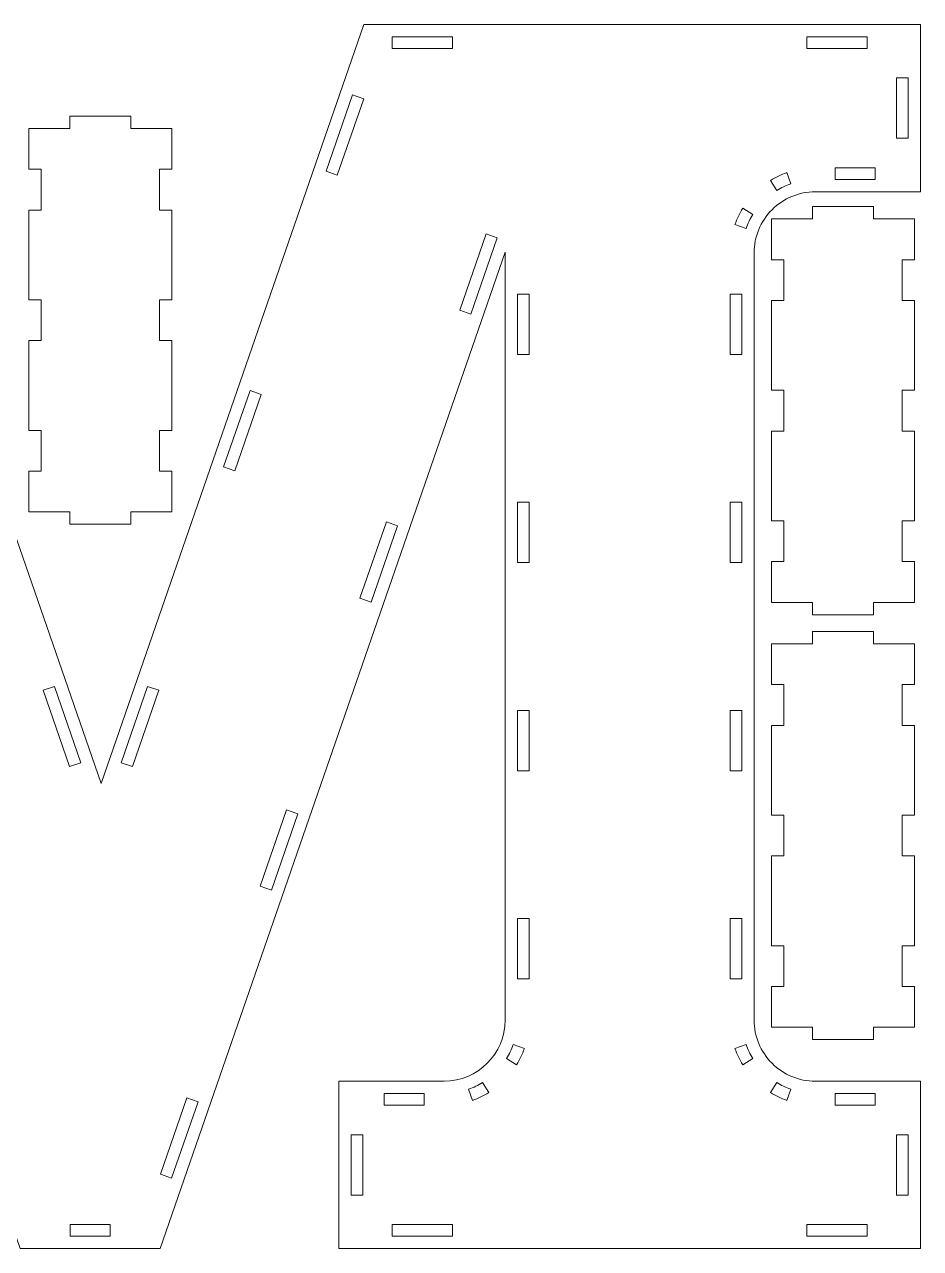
# Model space of a CAD drawing. Header units: millimetres. Extents: x -454 to 454, y -712 to 712.
# Drawn here: x -266.8 to -47.2, y -403.5 to -103.5 of the extents above; entities that cross this region are included whole.
import ezdxf

# ---------------------------------------------------------------- set-up
doc = ezdxf.new("R2010")
doc.units = ezdxf.units.MM
doc.header["$MEASUREMENT"] = 0
doc.layers.add('Camada 1', color=7, linetype='Continuous')

msp = doc.modelspace()

# ---------------------------------------------------------------- linework, layer by layer
at = {"layer": 'Camada 1', "color": 250, "lineweight": 20}
for points, knots in [([(-148.9691, -159.283), (-148.9691, -159.283), (-233.5631, -403.4594), (-233.5631, -403.4594), (-233.5631, -403.4594), (-233.5631, -403.4594), (-267.8343, -403.4594), (-267.8343, -403.4594), (-267.8343, -403.4594), (-267.8343, -403.4594), (-352.4283, -159.283), (-352.4283, -159.283), (-352.4283, -159.283), (-352.4283, -159.283), (-352.4283, -347.4594), (-352.4283, -347.4594), (-352.4283, -347.4594), (-352.4283, -351.4374), (-350.8478, -355.2531), (-348.0349, -358.066), (-348.0349, -358.066), (-345.222, -360.8789), (-341.4063, -362.4594), (-337.4283, -362.4594), (-337.4283, -362.4594), (-337.4283, -362.4594), (-311.6383, -362.4594), (-311.6383, -362.4594), (-311.6383, -362.4594), (-311.6383, -362.4594), (-311.6383, -403.4594), (-311.6383, -403.4594), (-311.6383, -403.4594), (-311.6383, -403.4594), (-454.2183, -403.4594), (-454.2183, -403.4594), (-454.2183, -403.4594), (-454.2183, -403.4594), (-454.2183, -362.4594), (-454.2183, -362.4594), (-454.2183, -362.4594), (-454.2183, -362.4594), (-428.4283, -362.4594), (-428.4283, -362.4594), (-428.4283, -362.4594), (-420.1431, -362.4594), (-413.4283, -355.7447), (-413.4283, -347.4595), (-413.4283, -347.4595), (-413.4283, -347.4595), (-413.4283, -159.4594), (-413.4283, -159.4594), (-413.4283, -159.4594), (-413.4283, -155.4814), (-415.0087, -151.6657), (-417.8216, -148.8528), (-417.8216, -148.8528), (-420.6346, -146.0399), (-424.4502, -144.4594), (-428.4283, -144.4594), (-428.4283, -144.4594), (-428.4283, -144.4594), (-454.2183, -144.4594), (-454.2183, -144.4594), (-454.2183, -144.4594), (-454.2183, -144.4594), (-454.2183, -103.4594), (-454.2183, -103.4594), (-454.2183, -103.4594), (-454.2183, -103.4594), (-312.5027, -103.4594), (-312.5027, -103.4594), (-312.5027, -103.4594), (-312.5027, -103.4594), (-248.0529, -289.4904), (-248.0529, -289.4904), (-248.0529, -289.4904), (-248.0529, -289.4904), (-183.6032, -103.4594), (-183.6032, -103.4594), (-183.6032, -103.4594), (-183.6032, -103.4594), (-47.1791, -103.4594), (-47.1791, -103.4594), (-47.1791, -103.4594), (-47.1791, -103.4594), (-47.1791, -144.4594), (-47.1791, -144.4594), (-47.1791, -144.4594), (-47.1791, -144.4594), (-72.9691, -144.4594), (-72.9691, -144.4594), (-72.9691, -144.4594), (-76.9472, -144.4594), (-80.7628, -146.0399), (-83.5758, -148.8528), (-83.5758, -148.8528), (-86.3887, -151.6657), (-87.9691, -155.4814), (-87.9691, -159.4594), (-87.9691, -159.4594), (-87.9691, -159.4594), (-87.9691, -347.4594), (-87.9691, -347.4594), (-87.9691, -347.4594), (-87.9691, -351.4374), (-86.3887, -355.2531), (-83.5758, -358.066), (-83.5758, -358.066), (-80.7628, -360.8789), (-76.9472, -362.4594), (-72.9691, -362.4594), (-72.9691, -362.4594), (-72.9691, -362.4594), (-47.1791, -362.4594), (-47.1791, -362.4594), (-47.1791, -362.4594), (-47.1791, -362.4594), (-47.1791, -403.4594), (-47.1791, -403.4594), (-47.1791, -403.4594), (-47.1791, -403.4594), (-189.7591, -403.4594), (-189.7591, -403.4594), (-189.7591, -403.4594), (-189.7591, -403.4594), (-189.7591, -362.4594), (-189.7591, -362.4594), (-189.7591, -362.4594), (-189.7591, -362.4594), (-163.9691, -362.4594), (-163.9691, -362.4594), (-163.9691, -362.4594), (-155.684, -362.4594), (-148.9691, -355.7446), (-148.9691, -347.4595), (-148.9691, -347.4595), (-148.9691, -347.4595), (-148.9691, -159.283), (-148.9691, -159.283)], [0, 0, 0, 0, 0.02777778, 0.02777778, 0.02777778, 0.02777778, 0.05555556, 0.05555556, 0.05555556, 0.05555556, 0.08333333, 0.08333333, 0.08333333, 0.08333333, 0.11111111, 0.11111111, 0.11111111, 0.11111111, 0.13888889, 0.13888889, 0.13888889, 0.13888889, 0.16666667, 0.16666667, 0.16666667, 0.16666667, 0.19444444, 0.19444444, 0.19444444, 0.19444444, 0.22222222, 0.22222222, 0.22222222, 0.22222222, 0.25, 0.25, 0.25, 0.25, 0.27777778, 0.27777778, 0.27777778, 0.27777778, 0.30555556, 0.30555556, 0.30555556, 0.30555556, 0.33333333, 0.33333333, 0.33333333, 0.33333333, 0.36111111, 0.36111111, 0.36111111, 0.36111111, 0.38888889, 0.38888889, 0.38888889, 0.38888889, 0.41666667, 0.41666667, 0.41666667, 0.41666667, 0.44444444, 0.44444444, 0.44444444, 0.44444444, 0.47222222, 0.47222222, 0.47222222, 0.47222222, 0.5, 0.5, 0.5, 0.5, 0.52777778, 0.52777778, 0.52777778, 0.52777778, 0.55555556, 0.55555556, 0.55555556, 0.55555556, 0.58333333, 0.58333333, 0.58333333, 0.58333333, 0.61111111, 0.61111111, 0.61111111, 0.61111111, 0.63888889, 0.63888889, 0.63888889, 0.63888889, 0.66666667, 0.66666667, 0.66666667, 0.66666667, 0.69444444, 0.69444444, 0.69444444, 0.69444444, 0.72222222, 0.72222222, 0.72222222, 0.72222222, 0.75, 0.75, 0.75, 0.75, 0.77777778, 0.77777778, 0.77777778, 0.77777778, 0.80555556, 0.80555556, 0.80555556, 0.80555556, 0.83333333, 0.83333333, 0.83333333, 0.83333333, 0.86111111, 0.86111111, 0.86111111, 0.86111111, 0.88888889, 0.88888889, 0.88888889, 0.88888889, 0.91666667, 0.91666667, 0.91666667, 0.91666667, 0.94444444, 0.94444444, 0.94444444, 0.94444444, 1, 1, 1, 1]), ([(-176.6591, -106.4594), (-176.6591, -106.4594), (-176.6591, -109.3594), (-176.6591, -109.3594), (-176.6591, -109.3594), (-176.6591, -109.3594), (-161.8591, -109.3594), (-161.8591, -109.3594), (-161.8591, -109.3594), (-161.8591, -109.3594), (-161.8591, -106.4594), (-161.8591, -106.4594), (-161.8591, -106.4594), (-161.8591, -106.4594), (-176.6591, -106.4594), (-176.6591, -106.4594)], [0, 0, 0, 0, 0.2, 0.2, 0.2, 0.2, 0.4, 0.4, 0.4, 0.4, 0.6, 0.6, 0.6, 0.6, 1, 1, 1, 1]), ([(-75.0791, -106.4594), (-75.0791, -106.4594), (-75.0791, -109.3594), (-75.0791, -109.3594), (-75.0791, -109.3594), (-75.0791, -109.3594), (-60.2791, -109.3594), (-60.2791, -109.3594), (-60.2791, -109.3594), (-60.2791, -109.3594), (-60.2791, -106.4594), (-60.2791, -106.4594), (-60.2791, -106.4594), (-60.2791, -106.4594), (-75.0791, -106.4594), (-75.0791, -106.4594)], [0, 0, 0, 0, 0.2, 0.2, 0.2, 0.2, 0.4, 0.4, 0.4, 0.4, 0.6, 0.6, 0.6, 0.6, 1, 1, 1, 1]), ([(-50.1791, -116.5594), (-50.1791, -116.5594), (-53.0791, -116.5594), (-53.0791, -116.5594), (-53.0791, -116.5594), (-53.0791, -116.5594), (-53.0791, -131.3594), (-53.0791, -131.3594), (-53.0791, -131.3594), (-53.0791, -131.3594), (-50.1791, -131.3594), (-50.1791, -131.3594), (-50.1791, -131.3594), (-50.1791, -131.3594), (-50.1791, -116.5594), (-50.1791, -116.5594)], [0, 0, 0, 0, 0.2, 0.2, 0.2, 0.2, 0.4, 0.4, 0.4, 0.4, 0.6, 0.6, 0.6, 0.6, 1, 1, 1, 1]), ([(-192.8924, -139.4365), (-192.8924, -139.4365), (-190.1522, -140.3858), (-190.1522, -140.3858), (-190.1522, -140.3858), (-190.1522, -140.3858), (-183.6704, -121.6768), (-183.6704, -121.6768), (-183.6704, -121.6768), (-183.6704, -121.6768), (-186.4107, -120.7274), (-186.4107, -120.7274), (-186.4107, -120.7274), (-186.4107, -120.7274), (-192.8924, -139.4365), (-192.8924, -139.4365)], [0, 0, 0, 0, 0.2, 0.2, 0.2, 0.2, 0.4, 0.4, 0.4, 0.4, 0.6, 0.6, 0.6, 0.6, 1, 1, 1, 1]), ([(-265.718, -128.9332), (-265.718, -128.9332), (-255.718, -128.9332), (-255.718, -128.9332), (-255.718, -128.9332), (-255.718, -128.9332), (-255.718, -125.9332), (-255.718, -125.9332), (-255.718, -125.9332), (-255.718, -125.9332), (-240.718, -125.9332), (-240.718, -125.9332), (-240.718, -125.9332), (-240.718, -125.9332), (-240.718, -128.9332), (-240.718, -128.9332), (-240.718, -128.9332), (-240.718, -128.9332), (-230.718, -128.9332), (-230.718, -128.9332), (-230.718, -128.9332), (-230.718, -128.9332), (-230.718, -138.9332), (-230.718, -138.9332), (-230.718, -138.9332), (-230.718, -138.9332), (-233.718, -138.9332), (-233.718, -138.9332), (-233.718, -138.9332), (-233.718, -138.9332), (-233.718, -148.9332), (-233.718, -148.9332), (-233.718, -148.9332), (-233.718, -148.9332), (-230.718, -148.9332), (-230.718, -148.9332), (-230.718, -148.9332), (-230.718, -148.9332), (-230.718, -170.9332), (-230.718, -170.9332), (-230.718, -170.9332), (-230.718, -170.9332), (-233.718, -170.9332), (-233.718, -170.9332), (-233.718, -170.9332), (-233.718, -170.9332), (-233.718, -180.9332), (-233.718, -180.9332), (-233.718, -180.9332), (-233.718, -180.9332), (-230.718, -180.9332), (-230.718, -180.9332), (-230.718, -180.9332), (-230.718, -180.9332), (-230.718, -202.9332), (-230.718, -202.9332), (-230.718, -202.9332), (-230.718, -202.9332), (-233.718, -202.9332), (-233.718, -202.9332), (-233.718, -202.9332), (-233.718, -202.9332), (-233.718, -212.9332), (-233.718, -212.9332), (-233.718, -212.9332), (-233.718, -212.9332), (-230.718, -212.9332), (-230.718, -212.9332), (-230.718, -212.9332), (-230.718, -212.9332), (-230.718, -222.9332), (-230.718, -222.9332), (-230.718, -222.9332), (-230.718, -222.9332), (-240.718, -222.9332), (-240.718, -222.9332), (-240.718, -222.9332), (-240.718, -222.9332), (-240.718, -225.9332), (-240.718, -225.9332), (-240.718, -225.9332), (-240.718, -225.9332), (-255.718, -225.9332), (-255.718, -225.9332), (-255.718, -225.9332), (-255.718, -225.9332), (-255.718, -222.9332), (-255.718, -222.9332), (-255.718, -222.9332), (-255.718, -222.9332), (-265.718, -222.9332), (-265.718, -222.9332), (-265.718, -222.9332), (-265.718, -222.9332), (-265.718, -212.9332), (-265.718, -212.9332), (-265.718, -212.9332), (-265.718, -212.9332), (-262.718, -212.9332), (-262.718, -212.9332), (-262.718, -212.9332), (-262.718, -212.9332), (-262.718, -202.9332), (-262.718, -202.9332), (-262.718, -202.9332), (-262.718, -202.9332), (-265.718, -202.9332), (-265.718, -202.9332), (-265.718, -202.9332), (-265.718, -202.9332), (-265.718, -180.9332), (-265.718, -180.9332), (-265.718, -180.9332), (-265.718, -180.9332), (-262.718, -180.9332), (-262.718, -180.9332), (-262.718, -180.9332), (-262.718, -180.9332), (-262.718, -170.9332), (-262.718, -170.9332), (-262.718, -170.9332), (-262.718, -170.9332), (-265.718, -170.9332), (-265.718, -170.9332), (-265.718, -170.9332), (-265.718, -170.9332), (-265.718, -148.9332), (-265.718, -148.9332), (-265.718, -148.9332), (-265.718, -148.9332), (-262.718, -148.9332), (-262.718, -148.9332), (-262.718, -148.9332), (-262.718, -148.9332), (-262.718, -138.9332), (-262.718, -138.9332), (-262.718, -138.9332), (-262.718, -138.9332), (-265.718, -138.9332), (-265.718, -138.9332), (-265.718, -138.9332), (-265.718, -138.9332), (-265.718, -128.9332), (-265.718, -128.9332)], [0, 0, 0, 0, 0.02702703, 0.02702703, 0.02702703, 0.02702703, 0.05405405, 0.05405405, 0.05405405, 0.05405405, 0.08108108, 0.08108108, 0.08108108, 0.08108108, 0.10810811, 0.10810811, 0.10810811, 0.10810811, 0.13513514, 0.13513514, 0.13513514, 0.13513514, 0.16216216, 0.16216216, 0.16216216, 0.16216216, 0.18918919, 0.18918919, 0.18918919, 0.18918919, 0.21621622, 0.21621622, 0.21621622, 0.21621622, 0.24324324, 0.24324324, 0.24324324, 0.24324324, 0.27027027, 0.27027027, 0.27027027, 0.27027027, 0.2972973, 0.2972973, 0.2972973, 0.2972973, 0.32432432, 0.32432432, 0.32432432, 0.32432432, 0.35135135, 0.35135135, 0.35135135, 0.35135135, 0.37837838, 0.37837838, 0.37837838, 0.37837838, 0.40540541, 0.40540541, 0.40540541, 0.40540541, 0.43243243, 0.43243243, 0.43243243, 0.43243243, 0.45945946, 0.45945946, 0.45945946, 0.45945946, 0.48648649, 0.48648649, 0.48648649, 0.48648649, 0.51351351, 0.51351351, 0.51351351, 0.51351351, 0.54054054, 0.54054054, 0.54054054, 0.54054054, 0.56756757, 0.56756757, 0.56756757, 0.56756757, 0.59459459, 0.59459459, 0.59459459, 0.59459459, 0.62162162, 0.62162162, 0.62162162, 0.62162162, 0.64864865, 0.64864865, 0.64864865, 0.64864865, 0.67567568, 0.67567568, 0.67567568, 0.67567568, 0.7027027, 0.7027027, 0.7027027, 0.7027027, 0.72972973, 0.72972973, 0.72972973, 0.72972973, 0.75675676, 0.75675676, 0.75675676, 0.75675676, 0.78378378, 0.78378378, 0.78378378, 0.78378378, 0.81081081, 0.81081081, 0.81081081, 0.81081081, 0.83783784, 0.83783784, 0.83783784, 0.83783784, 0.86486486, 0.86486486, 0.86486486, 0.86486486, 0.89189189, 0.89189189, 0.89189189, 0.89189189, 0.91891892, 0.91891892, 0.91891892, 0.91891892, 0.94594595, 0.94594595, 0.94594595, 0.94594595, 1, 1, 1, 1]), ([(-78.9795, -142.4928), (-78.9795, -142.4928), (-79.9327, -139.7536), (-79.9327, -139.7536), (-79.9327, -139.7536), (-81.3332, -140.2485), (-82.6789, -140.8923), (-83.943, -141.6722), (-83.943, -141.6722), (-83.943, -141.6722), (-82.4085, -144.133), (-82.4085, -144.133), (-82.4085, -144.133), (-81.3252, -143.4659), (-80.1755, -142.9165), (-78.9795, -142.4928)], [0, 0, 0, 0, 0.2, 0.2, 0.2, 0.2, 0.4, 0.4, 0.4, 0.4, 0.6, 0.6, 0.6, 0.6, 1, 1, 1, 1]), ([(-58.2838, -141.4594), (-58.2838, -141.4594), (-58.2838, -138.5594), (-58.2838, -138.5594), (-58.2838, -138.5594), (-58.2838, -138.5594), (-68.0838, -138.5594), (-68.0838, -138.5594), (-68.0838, -138.5594), (-68.0838, -138.5594), (-68.0838, -141.4594), (-68.0838, -141.4594), (-68.0838, -141.4594), (-68.0838, -141.4594), (-58.2838, -141.4594), (-58.2838, -141.4594)], [0, 0, 0, 0, 0.2, 0.2, 0.2, 0.2, 0.4, 0.4, 0.4, 0.4, 0.6, 0.6, 0.6, 0.6, 1, 1, 1, 1]), ([(-88.2956, -150.0201), (-88.2956, -150.0201), (-90.7564, -148.4855), (-90.7564, -148.4855), (-90.7564, -148.4855), (-91.5362, -149.7497), (-92.18, -151.0953), (-92.675, -152.4958), (-92.675, -152.4958), (-92.675, -152.4958), (-89.9357, -153.449), (-89.9357, -153.449), (-89.9357, -153.449), (-89.512, -152.253), (-88.9627, -151.1034), (-88.2956, -150.0201)], [0, 0, 0, 0, 0.2, 0.2, 0.2, 0.2, 0.4, 0.4, 0.4, 0.4, 0.6, 0.6, 0.6, 0.6, 1, 1, 1, 1]), ([(-48.6843, -151.1085), (-48.6843, -151.1085), (-58.6843, -151.1085), (-58.6843, -151.1085), (-58.6843, -151.1085), (-58.6843, -151.1085), (-58.6843, -148.1085), (-58.6843, -148.1085), (-58.6843, -148.1085), (-58.6843, -148.1085), (-73.6843, -148.1085), (-73.6843, -148.1085), (-73.6843, -148.1085), (-73.6843, -148.1085), (-73.6843, -151.1085), (-73.6843, -151.1085), (-73.6843, -151.1085), (-73.6843, -151.1085), (-83.6843, -151.1085), (-83.6843, -151.1085), (-83.6843, -151.1085), (-83.6843, -151.1085), (-83.6843, -161.1085), (-83.6843, -161.1085), (-83.6843, -161.1085), (-83.6843, -161.1085), (-80.6843, -161.1085), (-80.6843, -161.1085), (-80.6843, -161.1085), (-80.6843, -161.1085), (-80.6843, -171.1085), (-80.6843, -171.1085), (-80.6843, -171.1085), (-80.6843, -171.1085), (-83.6843, -171.1085), (-83.6843, -171.1085), (-83.6843, -171.1085), (-83.6843, -171.1085), (-83.6843, -193.1085), (-83.6843, -193.1085), (-83.6843, -193.1085), (-83.6843, -193.1085), (-80.6843, -193.1085), (-80.6843, -193.1085), (-80.6843, -193.1085), (-80.6843, -193.1085), (-80.6843, -203.1085), (-80.6843, -203.1085), (-80.6843, -203.1085), (-80.6843, -203.1085), (-83.6843, -203.1085), (-83.6843, -203.1085), (-83.6843, -203.1085), (-83.6843, -203.1085), (-83.6843, -225.1085), (-83.6843, -225.1085), (-83.6843, -225.1085), (-83.6843, -225.1085), (-80.6843, -225.1085), (-80.6843, -225.1085), (-80.6843, -225.1085), (-80.6843, -225.1085), (-80.6843, -235.1085), (-80.6843, -235.1085), (-80.6843, -235.1085), (-80.6843, -235.1085), (-83.6843, -235.1085), (-83.6843, -235.1085), (-83.6843, -235.1085), (-83.6843, -235.1085), (-83.6843, -245.1085), (-83.6843, -245.1085), (-83.6843, -245.1085), (-83.6843, -245.1085), (-73.6843, -245.1085), (-73.6843, -245.1085), (-73.6843, -245.1085), (-73.6843, -245.1085), (-73.6843, -248.1085), (-73.6843, -248.1085), (-73.6843, -248.1085), (-73.6843, -248.1085), (-58.6843, -248.1085), (-58.6843, -248.1085), (-58.6843, -248.1085), (-58.6843, -248.1085), (-58.6843, -245.1085), (-58.6843, -245.1085), (-58.6843, -245.1085), (-58.6843, -245.1085), (-48.6843, -245.1085), (-48.6843, -245.1085), (-48.6843, -245.1085), (-48.6843, -245.1085), (-48.6843, -235.1085), (-48.6843, -235.1085), (-48.6843, -235.1085), (-48.6843, -235.1085), (-51.6843, -235.1085), (-51.6843, -235.1085), (-51.6843, -235.1085), (-51.6843, -235.1085), (-51.6843, -225.1085), (-51.6843, -225.1085), (-51.6843, -225.1085), (-51.6843, -225.1085), (-48.6843, -225.1085), (-48.6843, -225.1085), (-48.6843, -225.1085), (-48.6843, -225.1085), (-48.6843, -203.1085), (-48.6843, -203.1085), (-48.6843, -203.1085), (-48.6843, -203.1085), (-51.6843, -203.1085), (-51.6843, -203.1085), (-51.6843, -203.1085), (-51.6843, -203.1085), (-51.6843, -193.1085), (-51.6843, -193.1085), (-51.6843, -193.1085), (-51.6843, -193.1085), (-48.6843, -193.1085), (-48.6843, -193.1085), (-48.6843, -193.1085), (-48.6843, -193.1085), (-48.6843, -171.1085), (-48.6843, -171.1085), (-48.6843, -171.1085), (-48.6843, -171.1085), (-51.6843, -171.1085), (-51.6843, -171.1085), (-51.6843, -171.1085), (-51.6843, -171.1085), (-51.6843, -161.1085), (-51.6843, -161.1085), (-51.6843, -161.1085), (-51.6843, -161.1085), (-48.6843, -161.1085), (-48.6843, -161.1085), (-48.6843, -161.1085), (-48.6843, -161.1085), (-48.6843, -151.1085), (-48.6843, -151.1085)], [0, 0, 0, 0, 0.02702703, 0.02702703, 0.02702703, 0.02702703, 0.05405405, 0.05405405, 0.05405405, 0.05405405, 0.08108108, 0.08108108, 0.08108108, 0.08108108, 0.10810811, 0.10810811, 0.10810811, 0.10810811, 0.13513514, 0.13513514, 0.13513514, 0.13513514, 0.16216216, 0.16216216, 0.16216216, 0.16216216, 0.18918919, 0.18918919, 0.18918919, 0.18918919, 0.21621622, 0.21621622, 0.21621622, 0.21621622, 0.24324324, 0.24324324, 0.24324324, 0.24324324, 0.27027027, 0.27027027, 0.27027027, 0.27027027, 0.2972973, 0.2972973, 0.2972973, 0.2972973, 0.32432432, 0.32432432, 0.32432432, 0.32432432, 0.35135135, 0.35135135, 0.35135135, 0.35135135, 0.37837838, 0.37837838, 0.37837838, 0.37837838, 0.40540541, 0.40540541, 0.40540541, 0.40540541, 0.43243243, 0.43243243, 0.43243243, 0.43243243, 0.45945946, 0.45945946, 0.45945946, 0.45945946, 0.48648649, 0.48648649, 0.48648649, 0.48648649, 0.51351351, 0.51351351, 0.51351351, 0.51351351, 0.54054054, 0.54054054, 0.54054054, 0.54054054, 0.56756757, 0.56756757, 0.56756757, 0.56756757, 0.59459459, 0.59459459, 0.59459459, 0.59459459, 0.62162162, 0.62162162, 0.62162162, 0.62162162, 0.64864865, 0.64864865, 0.64864865, 0.64864865, 0.67567568, 0.67567568, 0.67567568, 0.67567568, 0.7027027, 0.7027027, 0.7027027, 0.7027027, 0.72972973, 0.72972973, 0.72972973, 0.72972973, 0.75675676, 0.75675676, 0.75675676, 0.75675676, 0.78378378, 0.78378378, 0.78378378, 0.78378378, 0.81081081, 0.81081081, 0.81081081, 0.81081081, 0.83783784, 0.83783784, 0.83783784, 0.83783784, 0.86486486, 0.86486486, 0.86486486, 0.86486486, 0.89189189, 0.89189189, 0.89189189, 0.89189189, 0.91891892, 0.91891892, 0.91891892, 0.91891892, 0.94594595, 0.94594595, 0.94594595, 0.94594595, 1, 1, 1, 1]), ([(-150.9122, -155.7274), (-150.9122, -155.7274), (-153.6524, -154.778), (-153.6524, -154.778), (-153.6524, -154.778), (-153.6524, -154.778), (-160.1342, -173.4871), (-160.1342, -173.4871), (-160.1342, -173.4871), (-160.1342, -173.4871), (-157.3939, -174.4364), (-157.3939, -174.4364), (-157.3939, -174.4364), (-157.3939, -174.4364), (-150.9122, -155.7274), (-150.9122, -155.7274)], [0, 0, 0, 0, 0.2, 0.2, 0.2, 0.2, 0.4, 0.4, 0.4, 0.4, 0.6, 0.6, 0.6, 0.6, 1, 1, 1, 1]), ([(-145.9691, -184.3594), (-145.9691, -184.3594), (-143.0691, -184.3594), (-143.0691, -184.3594), (-143.0691, -184.3594), (-143.0691, -184.3594), (-143.0691, -169.5594), (-143.0691, -169.5594), (-143.0691, -169.5594), (-143.0691, -169.5594), (-145.9691, -169.5594), (-145.9691, -169.5594), (-145.9691, -169.5594), (-145.9691, -169.5594), (-145.9691, -184.3594), (-145.9691, -184.3594)], [0, 0, 0, 0, 0.2, 0.2, 0.2, 0.2, 0.4, 0.4, 0.4, 0.4, 0.6, 0.6, 0.6, 0.6, 1, 1, 1, 1]), ([(-90.9691, -169.5594), (-90.9691, -169.5594), (-93.8691, -169.5594), (-93.8691, -169.5594), (-93.8691, -169.5594), (-93.8691, -169.5594), (-93.8691, -184.3594), (-93.8691, -184.3594), (-93.8691, -184.3594), (-93.8691, -184.3594), (-90.9691, -184.3594), (-90.9691, -184.3594), (-90.9691, -184.3594), (-90.9691, -184.3594), (-90.9691, -169.5594), (-90.9691, -169.5594)], [0, 0, 0, 0, 0.2, 0.2, 0.2, 0.2, 0.4, 0.4, 0.4, 0.4, 0.6, 0.6, 0.6, 0.6, 1, 1, 1, 1]), ([(-218.0011, -211.9116), (-218.0011, -211.9116), (-215.2609, -212.8609), (-215.2609, -212.8609), (-215.2609, -212.8609), (-215.2609, -212.8609), (-208.7792, -194.1519), (-208.7792, -194.1519), (-208.7792, -194.1519), (-208.7792, -194.1519), (-211.5194, -193.2026), (-211.5194, -193.2026), (-211.5194, -193.2026), (-211.5194, -193.2026), (-218.0011, -211.9116), (-218.0011, -211.9116)], [0, 0, 0, 0, 0.2, 0.2, 0.2, 0.2, 0.4, 0.4, 0.4, 0.4, 0.6, 0.6, 0.6, 0.6, 1, 1, 1, 1]), ([(-145.9691, -235.3594), (-145.9691, -235.3594), (-143.0691, -235.3594), (-143.0691, -235.3594), (-143.0691, -235.3594), (-143.0691, -235.3594), (-143.0691, -220.5594), (-143.0691, -220.5594), (-143.0691, -220.5594), (-143.0691, -220.5594), (-145.9691, -220.5594), (-145.9691, -220.5594), (-145.9691, -220.5594), (-145.9691, -220.5594), (-145.9691, -235.3594), (-145.9691, -235.3594)], [0, 0, 0, 0, 0.2, 0.2, 0.2, 0.2, 0.4, 0.4, 0.4, 0.4, 0.6, 0.6, 0.6, 0.6, 1, 1, 1, 1]), ([(-90.9691, -220.5594), (-90.9691, -220.5594), (-93.8691, -220.5594), (-93.8691, -220.5594), (-93.8691, -220.5594), (-93.8691, -220.5594), (-93.8691, -235.3594), (-93.8691, -235.3594), (-93.8691, -235.3594), (-93.8691, -235.3594), (-90.9691, -235.3594), (-90.9691, -235.3594), (-90.9691, -235.3594), (-90.9691, -235.3594), (-90.9691, -220.5594), (-90.9691, -220.5594)], [0, 0, 0, 0, 0.2, 0.2, 0.2, 0.2, 0.4, 0.4, 0.4, 0.4, 0.6, 0.6, 0.6, 0.6, 1, 1, 1, 1]), ([(-175.3661, -226.3124), (-175.3661, -226.3124), (-178.1063, -225.363), (-178.1063, -225.363), (-178.1063, -225.363), (-178.1063, -225.363), (-184.588, -244.072), (-184.588, -244.072), (-184.588, -244.072), (-184.588, -244.072), (-181.8478, -245.0214), (-181.8478, -245.0214), (-181.8478, -245.0214), (-181.8478, -245.0214), (-175.3661, -226.3124), (-175.3661, -226.3124)], [0, 0, 0, 0, 0.2, 0.2, 0.2, 0.2, 0.4, 0.4, 0.4, 0.4, 0.6, 0.6, 0.6, 0.6, 1, 1, 1, 1]), ([(-48.6843, -255.2485), (-48.6843, -255.2485), (-58.6843, -255.2485), (-58.6843, -255.2485), (-58.6843, -255.2485), (-58.6843, -255.2485), (-58.6843, -252.2485), (-58.6843, -252.2485), (-58.6843, -252.2485), (-58.6843, -252.2485), (-73.6843, -252.2485), (-73.6843, -252.2485), (-73.6843, -252.2485), (-73.6843, -252.2485), (-73.6843, -255.2485), (-73.6843, -255.2485), (-73.6843, -255.2485), (-73.6843, -255.2485), (-83.6843, -255.2485), (-83.6843, -255.2485), (-83.6843, -255.2485), (-83.6843, -255.2485), (-83.6843, -265.2485), (-83.6843, -265.2485), (-83.6843, -265.2485), (-83.6843, -265.2485), (-80.6843, -265.2485), (-80.6843, -265.2485), (-80.6843, -265.2485), (-80.6843, -265.2485), (-80.6843, -275.2485), (-80.6843, -275.2485), (-80.6843, -275.2485), (-80.6843, -275.2485), (-83.6843, -275.2485), (-83.6843, -275.2485), (-83.6843, -275.2485), (-83.6843, -275.2485), (-83.6843, -297.2485), (-83.6843, -297.2485), (-83.6843, -297.2485), (-83.6843, -297.2485), (-80.6843, -297.2485), (-80.6843, -297.2485), (-80.6843, -297.2485), (-80.6843, -297.2485), (-80.6843, -307.2485), (-80.6843, -307.2485), (-80.6843, -307.2485), (-80.6843, -307.2485), (-83.6843, -307.2485), (-83.6843, -307.2485), (-83.6843, -307.2485), (-83.6843, -307.2485), (-83.6843, -329.2485), (-83.6843, -329.2485), (-83.6843, -329.2485), (-83.6843, -329.2485), (-80.6843, -329.2485), (-80.6843, -329.2485), (-80.6843, -329.2485), (-80.6843, -329.2485), (-80.6843, -339.2485), (-80.6843, -339.2485), (-80.6843, -339.2485), (-80.6843, -339.2485), (-83.6843, -339.2485), (-83.6843, -339.2485), (-83.6843, -339.2485), (-83.6843, -339.2485), (-83.6843, -349.2485), (-83.6843, -349.2485), (-83.6843, -349.2485), (-83.6843, -349.2485), (-73.6843, -349.2485), (-73.6843, -349.2485), (-73.6843, -349.2485), (-73.6843, -349.2485), (-73.6843, -352.2485), (-73.6843, -352.2485), (-73.6843, -352.2485), (-73.6843, -352.2485), (-58.6843, -352.2485), (-58.6843, -352.2485), (-58.6843, -352.2485), (-58.6843, -352.2485), (-58.6843, -349.2485), (-58.6843, -349.2485), (-58.6843, -349.2485), (-58.6843, -349.2485), (-48.6843, -349.2485), (-48.6843, -349.2485), (-48.6843, -349.2485), (-48.6843, -349.2485), (-48.6843, -339.2485), (-48.6843, -339.2485), (-48.6843, -339.2485), (-48.6843, -339.2485), (-51.6843, -339.2485), (-51.6843, -339.2485), (-51.6843, -339.2485), (-51.6843, -339.2485), (-51.6843, -329.2485), (-51.6843, -329.2485), (-51.6843, -329.2485), (-51.6843, -329.2485), (-48.6843, -329.2485), (-48.6843, -329.2485), (-48.6843, -329.2485), (-48.6843, -329.2485), (-48.6843, -307.2485), (-48.6843, -307.2485), (-48.6843, -307.2485), (-48.6843, -307.2485), (-51.6843, -307.2485), (-51.6843, -307.2485), (-51.6843, -307.2485), (-51.6843, -307.2485), (-51.6843, -297.2485), (-51.6843, -297.2485), (-51.6843, -297.2485), (-51.6843, -297.2485), (-48.6843, -297.2485), (-48.6843, -297.2485), (-48.6843, -297.2485), (-48.6843, -297.2485), (-48.6843, -275.2485), (-48.6843, -275.2485), (-48.6843, -275.2485), (-48.6843, -275.2485), (-51.6843, -275.2485), (-51.6843, -275.2485), (-51.6843, -275.2485), (-51.6843, -275.2485), (-51.6843, -265.2485), (-51.6843, -265.2485), (-51.6843, -265.2485), (-51.6843, -265.2485), (-48.6843, -265.2485), (-48.6843, -265.2485), (-48.6843, -265.2485), (-48.6843, -265.2485), (-48.6843, -255.2485), (-48.6843, -255.2485)], [0, 0, 0, 0, 0.02702703, 0.02702703, 0.02702703, 0.02702703, 0.05405405, 0.05405405, 0.05405405, 0.05405405, 0.08108108, 0.08108108, 0.08108108, 0.08108108, 0.10810811, 0.10810811, 0.10810811, 0.10810811, 0.13513514, 0.13513514, 0.13513514, 0.13513514, 0.16216216, 0.16216216, 0.16216216, 0.16216216, 0.18918919, 0.18918919, 0.18918919, 0.18918919, 0.21621622, 0.21621622, 0.21621622, 0.21621622, 0.24324324, 0.24324324, 0.24324324, 0.24324324, 0.27027027, 0.27027027, 0.27027027, 0.27027027, 0.2972973, 0.2972973, 0.2972973, 0.2972973, 0.32432432, 0.32432432, 0.32432432, 0.32432432, 0.35135135, 0.35135135, 0.35135135, 0.35135135, 0.37837838, 0.37837838, 0.37837838, 0.37837838, 0.40540541, 0.40540541, 0.40540541, 0.40540541, 0.43243243, 0.43243243, 0.43243243, 0.43243243, 0.45945946, 0.45945946, 0.45945946, 0.45945946, 0.48648649, 0.48648649, 0.48648649, 0.48648649, 0.51351351, 0.51351351, 0.51351351, 0.51351351, 0.54054054, 0.54054054, 0.54054054, 0.54054054, 0.56756757, 0.56756757, 0.56756757, 0.56756757, 0.59459459, 0.59459459, 0.59459459, 0.59459459, 0.62162162, 0.62162162, 0.62162162, 0.62162162, 0.64864865, 0.64864865, 0.64864865, 0.64864865, 0.67567568, 0.67567568, 0.67567568, 0.67567568, 0.7027027, 0.7027027, 0.7027027, 0.7027027, 0.72972973, 0.72972973, 0.72972973, 0.72972973, 0.75675676, 0.75675676, 0.75675676, 0.75675676, 0.78378378, 0.78378378, 0.78378378, 0.78378378, 0.81081081, 0.81081081, 0.81081081, 0.81081081, 0.83783784, 0.83783784, 0.83783784, 0.83783784, 0.86486486, 0.86486486, 0.86486486, 0.86486486, 0.89189189, 0.89189189, 0.89189189, 0.89189189, 0.91891892, 0.91891892, 0.91891892, 0.91891892, 0.94594595, 0.94594595, 0.94594595, 0.94594595, 1, 1, 1, 1]), ([(-259.4777, -265.6777), (-259.4777, -265.6777), (-262.2179, -266.6271), (-262.2179, -266.6271), (-262.2179, -266.6271), (-262.2179, -266.6271), (-255.7362, -285.3361), (-255.7362, -285.3361), (-255.7362, -285.3361), (-255.7362, -285.3361), (-252.996, -284.3867), (-252.996, -284.3867), (-252.996, -284.3867), (-252.996, -284.3867), (-259.4777, -265.6777), (-259.4777, -265.6777)], [0, 0, 0, 0, 0.2, 0.2, 0.2, 0.2, 0.4, 0.4, 0.4, 0.4, 0.6, 0.6, 0.6, 0.6, 1, 1, 1, 1]), ([(-243.1098, -284.3868), (-243.1098, -284.3868), (-240.3697, -285.3361), (-240.3697, -285.3361), (-240.3697, -285.3361), (-240.3697, -285.3361), (-233.8879, -266.6271), (-233.8879, -266.6271), (-233.8879, -266.6271), (-233.8879, -266.6271), (-236.6282, -265.6777), (-236.6282, -265.6777), (-236.6282, -265.6777), (-236.6282, -265.6777), (-243.1098, -284.3868), (-243.1098, -284.3868)], [0, 0, 0, 0, 0.2, 0.2, 0.2, 0.2, 0.4, 0.4, 0.4, 0.4, 0.6, 0.6, 0.6, 0.6, 1, 1, 1, 1]), ([(-145.9691, -286.3594), (-145.9691, -286.3594), (-143.0691, -286.3594), (-143.0691, -286.3594), (-143.0691, -286.3594), (-143.0691, -286.3594), (-143.0691, -271.5594), (-143.0691, -271.5594), (-143.0691, -271.5594), (-143.0691, -271.5594), (-145.9691, -271.5594), (-145.9691, -271.5594), (-145.9691, -271.5594), (-145.9691, -271.5594), (-145.9691, -286.3594), (-145.9691, -286.3594)], [0, 0, 0, 0, 0.2, 0.2, 0.2, 0.2, 0.4, 0.4, 0.4, 0.4, 0.6, 0.6, 0.6, 0.6, 1, 1, 1, 1]), ([(-90.9691, -271.5594), (-90.9691, -271.5594), (-93.8691, -271.5594), (-93.8691, -271.5594), (-93.8691, -271.5594), (-93.8691, -271.5594), (-93.8691, -286.3594), (-93.8691, -286.3594), (-93.8691, -286.3594), (-93.8691, -286.3594), (-90.9691, -286.3594), (-90.9691, -286.3594), (-90.9691, -286.3594), (-90.9691, -286.3594), (-90.9691, -271.5594), (-90.9691, -271.5594)], [0, 0, 0, 0, 0.2, 0.2, 0.2, 0.2, 0.4, 0.4, 0.4, 0.4, 0.6, 0.6, 0.6, 0.6, 1, 1, 1, 1]), ([(-199.82, -296.8974), (-199.82, -296.8974), (-202.5602, -295.948), (-202.5602, -295.948), (-202.5602, -295.948), (-202.5602, -295.948), (-209.0419, -314.657), (-209.0419, -314.657), (-209.0419, -314.657), (-209.0419, -314.657), (-206.3017, -315.6064), (-206.3017, -315.6064), (-206.3017, -315.6064), (-206.3017, -315.6064), (-199.82, -296.8974), (-199.82, -296.8974)], [0, 0, 0, 0, 0.2, 0.2, 0.2, 0.2, 0.4, 0.4, 0.4, 0.4, 0.6, 0.6, 0.6, 0.6, 1, 1, 1, 1]), ([(-145.9691, -337.3594), (-145.9691, -337.3594), (-143.0691, -337.3594), (-143.0691, -337.3594), (-143.0691, -337.3594), (-143.0691, -337.3594), (-143.0691, -322.5594), (-143.0691, -322.5594), (-143.0691, -322.5594), (-143.0691, -322.5594), (-145.9691, -322.5594), (-145.9691, -322.5594), (-145.9691, -322.5594), (-145.9691, -322.5594), (-145.9691, -337.3594), (-145.9691, -337.3594)], [0, 0, 0, 0, 0.2, 0.2, 0.2, 0.2, 0.4, 0.4, 0.4, 0.4, 0.6, 0.6, 0.6, 0.6, 1, 1, 1, 1]), ([(-90.9691, -322.5594), (-90.9691, -322.5594), (-93.8691, -322.5594), (-93.8691, -322.5594), (-93.8691, -322.5594), (-93.8691, -322.5594), (-93.8691, -337.3594), (-93.8691, -337.3594), (-93.8691, -337.3594), (-93.8691, -337.3594), (-90.9691, -337.3594), (-90.9691, -337.3594), (-90.9691, -337.3594), (-90.9691, -337.3594), (-90.9691, -322.5594), (-90.9691, -322.5594)], [0, 0, 0, 0, 0.2, 0.2, 0.2, 0.2, 0.4, 0.4, 0.4, 0.4, 0.6, 0.6, 0.6, 0.6, 1, 1, 1, 1]), ([(-148.6415, -356.8995), (-148.6415, -356.8995), (-146.1819, -358.4333), (-146.1819, -358.4333), (-146.1819, -358.4333), (-145.4021, -357.1691), (-144.7583, -355.8235), (-144.2633, -354.423), (-144.2633, -354.423), (-144.2633, -354.423), (-146.9989, -353.471), (-146.9989, -353.471), (-146.9989, -353.471), (-147.4267, -354.6782), (-147.979, -355.8263), (-148.6415, -356.8995)], [0, 0, 0, 0, 0.2, 0.2, 0.2, 0.2, 0.4, 0.4, 0.4, 0.4, 0.6, 0.6, 0.6, 0.6, 1, 1, 1, 1]), ([(-89.9357, -353.4698), (-89.9357, -353.4698), (-92.675, -354.423), (-92.675, -354.423), (-92.675, -354.423), (-92.18, -355.8235), (-91.5362, -357.1691), (-90.7564, -358.4333), (-90.7564, -358.4333), (-90.7564, -358.4333), (-88.2956, -356.8987), (-88.2956, -356.8987), (-88.2956, -356.8987), (-88.9627, -355.8154), (-89.512, -354.6658), (-89.9357, -353.4698)], [0, 0, 0, 0, 0.2, 0.2, 0.2, 0.2, 0.4, 0.4, 0.4, 0.4, 0.6, 0.6, 0.6, 0.6, 1, 1, 1, 1]), ([(-157.9575, -364.4297), (-157.9575, -364.4297), (-157.0056, -367.1652), (-157.0056, -367.1652), (-157.0056, -367.1652), (-155.6051, -366.6703), (-154.2594, -366.0265), (-152.9953, -365.2466), (-152.9953, -365.2466), (-152.9953, -365.2466), (-154.5291, -362.7871), (-154.5291, -362.7871), (-154.5291, -362.7871), (-155.6024, -363.4495), (-156.7503, -364.002), (-157.9575, -364.4297)], [0, 0, 0, 0, 0.2, 0.2, 0.2, 0.2, 0.4, 0.4, 0.4, 0.4, 0.6, 0.6, 0.6, 0.6, 1, 1, 1, 1]), ([(-82.4085, -362.7858), (-82.4085, -362.7858), (-83.943, -365.2466), (-83.943, -365.2466), (-83.943, -365.2466), (-82.6789, -366.0265), (-81.3332, -366.6703), (-79.9327, -367.1652), (-79.9327, -367.1652), (-79.9327, -367.1652), (-78.9795, -364.426), (-78.9795, -364.426), (-78.9795, -364.426), (-80.1755, -364.0023), (-81.3252, -363.4529), (-82.4085, -362.7858)], [0, 0, 0, 0, 0.2, 0.2, 0.2, 0.2, 0.4, 0.4, 0.4, 0.4, 0.6, 0.6, 0.6, 0.6, 1, 1, 1, 1]), ([(-178.6545, -365.4594), (-178.6545, -365.4594), (-178.6545, -368.3594), (-178.6545, -368.3594), (-178.6545, -368.3594), (-178.6545, -368.3594), (-168.8545, -368.3594), (-168.8545, -368.3594), (-168.8545, -368.3594), (-168.8545, -368.3594), (-168.8545, -365.4594), (-168.8545, -365.4594), (-168.8545, -365.4594), (-168.8545, -365.4594), (-178.6545, -365.4594), (-178.6545, -365.4594)], [0, 0, 0, 0, 0.2, 0.2, 0.2, 0.2, 0.4, 0.4, 0.4, 0.4, 0.6, 0.6, 0.6, 0.6, 1, 1, 1, 1]), ([(-68.0838, -365.4594), (-68.0838, -365.4594), (-68.0838, -368.3594), (-68.0838, -368.3594), (-68.0838, -368.3594), (-68.0838, -368.3594), (-58.2838, -368.3594), (-58.2838, -368.3594), (-58.2838, -368.3594), (-58.2838, -368.3594), (-58.2838, -365.4594), (-58.2838, -365.4594), (-58.2838, -365.4594), (-58.2838, -365.4594), (-68.0838, -365.4594), (-68.0838, -365.4594)], [0, 0, 0, 0, 0.2, 0.2, 0.2, 0.2, 0.4, 0.4, 0.4, 0.4, 0.6, 0.6, 0.6, 0.6, 1, 1, 1, 1]), ([(-224.2739, -367.4824), (-224.2739, -367.4824), (-227.0141, -366.533), (-227.0141, -366.533), (-227.0141, -366.533), (-227.0141, -366.533), (-233.4958, -385.242), (-233.4958, -385.242), (-233.4958, -385.242), (-233.4958, -385.242), (-230.7556, -386.1914), (-230.7556, -386.1914), (-230.7556, -386.1914), (-230.7556, -386.1914), (-224.2739, -367.4824), (-224.2739, -367.4824)], [0, 0, 0, 0, 0.2, 0.2, 0.2, 0.2, 0.4, 0.4, 0.4, 0.4, 0.6, 0.6, 0.6, 0.6, 1, 1, 1, 1]), ([(-186.7591, -390.3594), (-186.7591, -390.3594), (-183.8591, -390.3594), (-183.8591, -390.3594), (-183.8591, -390.3594), (-183.8591, -390.3594), (-183.8591, -375.5594), (-183.8591, -375.5594), (-183.8591, -375.5594), (-183.8591, -375.5594), (-186.7591, -375.5594), (-186.7591, -375.5594), (-186.7591, -375.5594), (-186.7591, -375.5594), (-186.7591, -390.3594), (-186.7591, -390.3594)], [0, 0, 0, 0, 0.2, 0.2, 0.2, 0.2, 0.4, 0.4, 0.4, 0.4, 0.6, 0.6, 0.6, 0.6, 1, 1, 1, 1]), ([(-50.1791, -375.5594), (-50.1791, -375.5594), (-53.0791, -375.5594), (-53.0791, -375.5594), (-53.0791, -375.5594), (-53.0791, -375.5594), (-53.0791, -390.3594), (-53.0791, -390.3594), (-53.0791, -390.3594), (-53.0791, -390.3594), (-50.1791, -390.3594), (-50.1791, -390.3594), (-50.1791, -390.3594), (-50.1791, -390.3594), (-50.1791, -375.5594), (-50.1791, -375.5594)], [0, 0, 0, 0, 0.2, 0.2, 0.2, 0.2, 0.4, 0.4, 0.4, 0.4, 0.6, 0.6, 0.6, 0.6, 1, 1, 1, 1]), ([(-245.7987, -400.4594), (-245.7987, -400.4594), (-245.7987, -397.5594), (-245.7987, -397.5594), (-245.7987, -397.5594), (-245.7987, -397.5594), (-255.5987, -397.5594), (-255.5987, -397.5594), (-255.5987, -397.5594), (-255.5987, -397.5594), (-255.5987, -400.4594), (-255.5987, -400.4594), (-255.5987, -400.4594), (-255.5987, -400.4594), (-245.7987, -400.4594), (-245.7987, -400.4594)], [0, 0, 0, 0, 0.2, 0.2, 0.2, 0.2, 0.4, 0.4, 0.4, 0.4, 0.6, 0.6, 0.6, 0.6, 1, 1, 1, 1]), ([(-161.8591, -397.5594), (-161.8591, -397.5594), (-176.6591, -397.5594), (-176.6591, -397.5594), (-176.6591, -397.5594), (-176.6591, -397.5594), (-176.6591, -400.4594), (-176.6591, -400.4594), (-176.6591, -400.4594), (-176.6591, -400.4594), (-161.8591, -400.4594), (-161.8591, -400.4594), (-161.8591, -400.4594), (-161.8591, -400.4594), (-161.8591, -397.5594), (-161.8591, -397.5594)], [0, 0, 0, 0, 0.2, 0.2, 0.2, 0.2, 0.4, 0.4, 0.4, 0.4, 0.6, 0.6, 0.6, 0.6, 1, 1, 1, 1]), ([(-60.2791, -400.4594), (-60.2791, -400.4594), (-60.2791, -397.5594), (-60.2791, -397.5594), (-60.2791, -397.5594), (-60.2791, -397.5594), (-75.0791, -397.5594), (-75.0791, -397.5594), (-75.0791, -397.5594), (-75.0791, -397.5594), (-75.0791, -400.4594), (-75.0791, -400.4594), (-75.0791, -400.4594), (-75.0791, -400.4594), (-60.2791, -400.4594), (-60.2791, -400.4594)], [0, 0, 0, 0, 0.2, 0.2, 0.2, 0.2, 0.4, 0.4, 0.4, 0.4, 0.6, 0.6, 0.6, 0.6, 1, 1, 1, 1])]:
    msp.add_open_spline(points, degree=3, knots=knots, dxfattribs=at)

doc.saveas('drawing.dxf')
